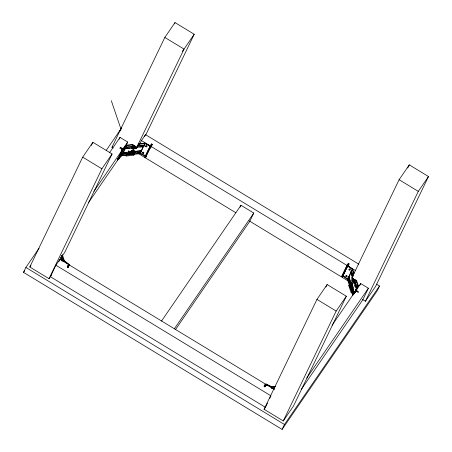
<?xml version="1.0" encoding="UTF-8"?>
<svg xmlns="http://www.w3.org/2000/svg" width="452" height="452" viewBox="0 0 452 452"><rect width="100%" height="100%" fill="white"/><g stroke="black" fill="none" stroke-linecap="round" stroke-linejoin="round"><path stroke-width="0.68" d="M346.622 267.883L348.068 264.652L347.605 264.426L342.463 275.63L347.407 279.443L352.797 295.297M68.099 267.635L69.297 264.488L64.382 260.748L62.297 254.612M347.605 264.426L347.39 265.827L352.221 269.437L353.786 274.042M61.93 255.25L63.89 261.007L68.664 264.471L68.534 265.533L69.003 265.759M343.13 275.019L343.254 274.658L342.791 274.432M121.079 155.748L121.752 154.85M121.791 154.906L121.136 155.787M124.221 149.222L124.893 148.324M124.933 148.38L124.266 149.267M355.696 279.664L357.786 285.8L355.667 290.167L356.786 291.421L357.069 291.111L356.249 290.15L358.413 285.941L356.458 280.183M120.622 155.409L121.277 154.511M121.322 154.556L120.684 155.437M123.763 148.883L124.413 147.985M124.458 148.03L123.814 148.917M137.933 146.38L137.95 146.007A3.345 1.599 -18.8 0 0 137.481 145.369M135.317 151.821L135.351 151.448A3.345 1.599 -18.8 0 0 133.018 150.527A3.345 1.599 -18.8 0 0 129.549 152.03L128.063 152.183M61.579 257.668L61.574 257.68A0.582 0.395 -41.7 0 1 61.506 257.894M144.188 145.951L144.222 145.883A2.627 1.593 26.1 0 0 144.29 145.691M356.425 288.619L353.989 281.771A1.373 0.514 83.8 0 1 353.272 281.319L353.221 281.172M376.505 284.161L379.516 285.992L377.149 290.907L282.104 429.4L23.515 272.364L25.883 267.443L39.064 248.238M51.844 274.545L49.008 278.681L29.804 267.019L82.688 157.132L92.869 142.295L112.073 153.957L64.715 252.363L62.105 256.165L60.359 259.787M91.344 145.471L92.869 142.295M113.136 148.047L111.949 147.324L164.833 37.437L175.014 22.6L194.219 34.262L145.917 134.617M119.746 131.413L121.797 127.854M49.008 278.681L101.892 168.794L112.073 153.957M67.551 267.019L68.715 264.601L59.963 259.284L55.89 265.222L50.364 276.703L265.426 407.308M58.8 261.702L59.963 259.284M174.404 23.871L175.014 22.6M119.158 139.21L120.034 137.397L127.713 142.064L125.679 146.29M63.856 261.844L64.382 260.748M119.933 148.482L120.514 147.273L123.074 148.827L127.713 142.064M121.294 149.663L121.899 148.414L123.17 148.719L126.357 145.132L132.741 144.442M117.588 158.612L117.978 158.765L122.791 148.759M120.514 147.273L120.108 147.866L122.667 149.42L117.141 160.901L88.406 202.773M123.17 148.719L117.548 160.307L118.706 158.618M117.311 158.94L118.215 159.268L123.029 149.262L126.752 145.612L133.555 144.877M118.243 159.279L118.627 159.194L123.464 149.171M67.461 266.968L68.664 264.471M67.879 266.68L68.777 264.804M117.978 158.765L121.543 155.132L126.357 145.132M67.63 267.409L69.167 264.313M68.128 267.194L69.331 264.691M118.65 159.172L121.933 155.618L122.752 153.951M123.198 152.878L125.526 148.522M125.797 147.476L126.752 145.612M125.04 155.273L126.232 155.996L126.809 154.787M128.266 151.77L128.848 150.561M133.368 146.228L133.47 146.019A1.373 0.655 -18.8 0 1 133.69 145.736M130.498 153.058L131.035 151.94M133.103 147.64L133.639 146.527M130.385 152.991A1.373 0.655 -18.8 0 0 131.233 153.16L131.549 154.081A1.373 0.655 -18.8 0 1 130.639 153.471L130.786 153.166L129.509 153.301A2.893 1.384 -18.8 0 0 131.498 154.324A2.893 1.384 -18.8 0 0 134.764 152.736L134.803 152.787M133.877 152.064A1.373 0.655 -18.8 0 0 132.967 151.448L132.803 151.465A1.373 0.655 -18.8 0 0 131.176 152.352L129.769 152.759A2.893 1.384 -18.8 0 1 133.029 151.166A2.893 1.384 -18.8 0 1 135.024 152.194L133.747 152.33L133.583 151.205L133.029 152.256A1.373 0.655 -18.8 0 1 131.396 153.143L131.713 154.064A1.373 0.655 -18.8 0 0 133.34 153.177L134.769 152.731M136.092 147.459L135.945 147.764A1.373 0.655 -18.8 0 1 134.317 148.651L134.154 148.668A1.373 0.655 -18.8 0 1 133.244 148.053L133.391 147.747L125.588 148.516M134.916 146.154A1.373 0.655 -18.8 0 0 133.781 146.94L132.374 147.346A2.893 1.384 -18.8 0 1 134.956 145.866M132.56 150.539L133.905 147.742M134.317 148.651L134.001 147.731A1.373 0.655 -18.8 0 0 135.634 146.843L135.702 146.702M133.199 152.765L133.735 151.652M135.803 147.352L136.142 146.651M131.752 144.516L136.673 147.505L184.032 49.099L194.219 34.262M126.232 155.996L133.758 155.183L134.34 153.974M138.702 144.911L139.284 143.702L136.673 147.505M139.685 144.205L141.425 140.578L145.499 134.645L358.758 264.154M144.629 136.459L145.499 134.645M130.843 154.132L140.131 153.126L140.73 151.878M141.335 150.629L144.945 143.126L150.262 145.793L151.239 145.245L151.652 145.55L150.448 148.053M121.933 155.618L140.08 153.657L140.883 151.996A0.638 0.384 26.1 0 0 141.143 152.008M123.368 152.674L131.097 151.838A1.373 0.655 -18.8 0 1 132.673 151.07L132.837 151.053A1.373 0.655 -18.8 0 1 133.775 151.55L141.499 150.719L143.403 146.589M151.652 145.55L150.38 146.312L144.894 143.657L144.103 145.301L137.318 146.03M144.182 145.968L144.013 146.312A2.627 1.593 26.1 0 1 143.905 146.482M138.239 153.477L144.657 157.375L150.262 145.793M140.08 153.657L145.465 156.279L150.284 146.278M145.776 155.765L150.635 145.753M150.375 146.335L151.539 143.917L152.307 144.386L151.725 145.595M146.668 155.691L145.889 156.302L151.239 145.245M235.893 212.785L145.425 157.844L150.945 146.363L152.307 144.386M150.561 148.007L151.143 146.798M240.068 207.169L240.978 205.276L253.781 213.05L249.832 221.248L175.557 329.48M264.109 386.692L265.013 384.816L266.126 384.036L271.771 386.709L275.743 386.285M264.522 386.997L265.917 384.093M265.126 386.488L266.03 384.612L266.403 384.573L271.72 387.24L275.206 386.867M265.183 386.59L266.386 384.093M265.397 386.387L266.273 384.579L273.855 389.183M265.804 385.822L266.403 384.573M271.24 387.81L271.771 386.709M264.07 409.286L316.954 299.399L327.135 284.562L346.339 296.224L293.455 406.111L283.268 420.948L264.07 409.286L265.663 406.964M265.719 406.704L267.46 403.077M269.787 398.246L270.951 395.828L55.89 265.222M325.915 287.099L327.135 284.562M249.165 220.842L341.446 276.884L346.966 265.403L348.328 263.426L349.097 263.895L348.221 265.703M342.463 275.5L348.328 263.426M342.65 275.906L348.068 264.652M348.046 280.895L342.209 277.353L347.735 265.872L349.097 263.895M350.034 285.466L347.899 279.183L343.124 275.72L347.825 265.38M347.407 279.443L348.209 277.777A0.638 0.373 42.7 0 1 348.068 277.545M352.221 269.437L351.43 271.087A0.638 0.373 42.7 0 0 351.198 271.042M347.899 279.183L352.713 269.177L347.938 265.719M355.492 283.517L356.656 281.099L351.741 278.11L399.099 179.704L409.28 164.867L428.485 176.529L375.601 286.415L365.414 301.252L362.442 299.444M283.268 420.948L336.158 311.061L346.339 296.224M352.323 293.303L351.131 292.58L348.82 285.788L350.063 283.364A3.345 1.249 83.8 0 0 350.402 287.161A3.345 1.249 83.8 0 0 351.842 288.585L351.842 288.585A3.345 1.249 83.8 0 1 350.402 287.161A3.345 1.249 83.8 0 1 350.063 283.364M350.859 281.556L352.605 277.935M350.147 284.737L349.904 283.28A2.893 1.079 83.8 0 0 350.08 286.963A2.893 1.079 83.8 0 0 351.515 288.02L351.125 286.867L350.978 287.173A1.373 0.514 83.8 0 1 350.227 286.783L350.176 286.63A1.373 0.514 83.8 0 1 350.147 284.737L351.17 284.63L351.639 283.653M351.424 283.545L350.56 283.89L350.164 282.737M354.255 281.686L353.583 281.76A1.373 0.514 83.8 0 1 352.831 281.364L352.786 281.217A1.373 0.514 83.8 0 1 352.758 279.325L352.905 279.02M350.611 284.687L351.142 283.573M353.215 279.274L353.515 278.647M352.786 281.217L353.803 281.11A1.373 0.514 83.8 0 1 353.775 279.212L353.809 279.144M407.755 168.042L409.28 164.867M282.104 429.4L284.472 424.479L379.516 285.992M352.475 283.969L353.826 281.167M350.684 283.624A1.373 0.514 83.8 0 1 351.436 284.014L351.486 284.167A1.373 0.514 83.8 0 1 351.515 286.059L351.78 287.483A2.893 1.079 83.8 0 0 351.599 283.805A2.893 1.079 83.8 0 0 350.164 282.754M353.583 281.76L353.73 281.455L354.125 282.613M354.249 279.5A1.373 0.514 83.8 0 1 354.119 280.647L354.385 282.071A2.893 1.079 83.8 0 0 354.481 279.573M351.436 287.122L351.972 286.009M354.04 281.709L354.577 280.596L354.119 280.647M352.334 286.365L352.537 285.946A1.373 0.514 83.8 0 0 352.509 284.054L351.486 284.167M355.04 280.743L355.142 280.534A1.373 0.514 83.8 0 0 355.261 280.059M351.131 292.58L352.294 290.161M353.17 288.348L354.91 284.72M353.882 293.834L355.69 290.082M355.916 289.653L356.221 289.031L356.069 289.337M353.831 294.02L354.142 293.365M357.786 285.8L354.261 293.122M354.876 292.371L355.781 290.495M354.775 292.721L355.651 290.907L358.21 292.461L358.617 291.868L356.057 290.314L360.702 283.551L368.38 288.218L362.854 299.699L301.23 389.488M354.893 292.732L356.057 290.314M355.345 292.026L356.249 290.15M356.611 289.692L358.413 285.941M359.826 285.365L360.702 283.551M365.414 301.252L418.298 191.365L428.485 176.529M356.865 287.709L356.973 287.393M121.899 148.414L121.718 148.781L123.029 149.262M106.152 150.482L120.927 128.95L111.311 100.689M23.515 272.364L24.713 270.618M29.804 267.019L30.979 265.307M111.949 147.324L112.729 146.182M109.695 152.46L120.034 137.397M93.931 191.292L122.667 149.42M133.758 155.183L134.555 154.019M68.715 264.601L67.359 266.578L68.128 267.047L69.484 265.07L265.505 384.11L264.143 386.087L264.912 386.556L266.273 384.579M151.539 143.917L150.183 145.894L141.425 140.578M144.657 157.375L145.335 156.386M145.425 157.844L146.781 155.867M161.511 321.073L240.978 205.276M174.314 328.847L253.781 213.05M341.446 276.884L342.802 274.906M342.209 277.353L342.893 276.364M351.741 278.11L352.854 276.483M348.82 285.788L349.622 284.624M332.101 325.22L355.651 290.907M306.755 378.013L368.38 288.218M125.944 147.273L133.702 146.42A1.373 0.655 -18.8 0 1 134.707 145.764A1.373 0.655 -18.8 0 0 133.707 146.442M182.292 51.302L184.032 49.099L164.833 37.437M61.461 257.872L61.122 258.081A3.345 1.249 83.8 0 1 60.636 258.12M350.34 282.302L350.679 282.093A3.345 1.249 83.8 0 1 352.136 283.511A3.345 1.249 83.8 0 1 352.475 287.302M145.821 155.759L146.685 155.443M266.03 384.612L265.426 385.121L265.013 384.816M145.889 156.302L145.499 156.296M354.6 282.02L355.057 281.895A3.345 1.249 83.8 0 0 355.119 279.946M351.995 287.432L352.453 287.314A3.345 1.249 83.8 0 0 352.136 283.511A3.345 1.249 83.8 0 0 350.701 282.088L350.323 280.963M143.216 146.612L135.769 147.414M143.883 145.324L140.617 145.697M141.273 150.736L138.013 151.109M140.024 152.098L139.199 152.194M142.465 146.708L141.888 146.77M271.788 388.262L274.466 387.957M141.725 146.793L139.815 146.996M139.035 152.217L137.21 152.414M130.668 146.77L132.159 146.606A3.345 1.599 -18.8 0 1 134.001 145.527M129.204 148.143L130.639 147.99M126.594 153.556L128.029 153.403M273.285 389.302L274.031 389.223M138.561 143.815L144.945 143.126M138.092 144.391L144.894 143.657M129.419 146.906L127.763 147.081M139.097 145.86L139.962 145.764M128.532 148.216L125.605 148.51M134.012 148.256A1.373 0.655 -18.8 0 1 133.08 147.708L133.086 147.725A1.373 0.655 -18.8 0 0 134.018 148.273L134.182 148.256A1.373 0.655 -18.8 0 0 135.775 147.431M127.063 152.29L125.238 152.488M136.493 151.273L137.679 151.149M122.854 153.94L130.481 153.138A1.373 0.655 -18.8 0 0 131.408 153.669L131.577 153.669A1.373 0.655 -18.8 0 0 133.17 152.849M133.165 152.832L140.651 152.025M125.922 153.629L123 153.929M121.543 155.132L130.249 154.194M145.68 155.776L140.131 153.126M352.758 279.325L353.775 279.212M352.831 281.364L353.854 281.257A1.373 0.514 83.8 0 0 354.125 281.76M351.436 284.014L352.458 283.907A1.373 0.514 83.8 0 0 351.865 283.319M351.515 286.059L352.537 285.946M350.176 286.63L351.198 286.523A1.373 0.514 83.8 0 1 351.17 284.63M350.227 286.783L351.249 286.67A1.373 0.514 83.8 0 0 351.419 287.037M350.978 287.173L351.893 287.077M271.686 388.279L274.494 387.974M273.398 389.308L274.336 389.212M127.594 147.098L127.266 147.132M124.662 152.544L124.328 152.578M127.102 147.149L126.814 147.177M354.43 283.071L354.193 283.025A0.582 0.446 0.2 0 1 354.142 282.873L354.136 282.85M131.758 148.041L131.555 147.917A3.345 1.599 -18.8 0 0 133.871 148.787A3.345 1.599 -18.8 0 0 137.34 147.279L137.408 147.375M129.153 153.454L128.967 153.358A3.345 1.599 -18.8 0 0 131.255 154.177A3.345 1.599 -18.8 0 0 134.724 152.674M62.071 255.386A2.893 1.079 83.8 0 1 61.89 256.894L61.907 256.849M61.856 256.843L61.754 256.815A3.345 1.249 83.8 0 0 61.834 255.64M399.099 179.704L418.298 191.365M150.945 146.363L346.966 265.403M347.735 265.872L355.323 270.477M82.688 157.132L101.892 168.794M316.954 299.399L336.158 311.061M25.883 267.443L284.472 424.479M356.295 288.489L355.306 285.641M353.735 294.032L352.775 291.28M356.95 287.325L355.899 284.297M352.34 276.918L351.972 275.844M349.729 282.33L349.464 281.545M61.449 259.126L61.715 259.911M352.713 269.177L354.136 273.37M353.085 275.957L351.503 271.307L352.317 273.754M356.922 287.229L354.622 280.483A1.373 0.514 83.8 0 0 354.696 279.624M352.696 274.878L353.08 275.997M350.673 272.132A0.638 0.373 42.7 0 0 350.797 272.37L352.464 277.291M352.899 278.5L353.187 279.342A1.373 0.514 83.8 0 0 353.244 281.167M349.786 279.392L348.887 276.697L351.176 283.483A1.373 0.514 83.8 0 1 351.876 283.969L351.927 284.116A1.373 0.514 83.8 0 1 352.001 285.896L354.317 292.659L353.294 289.715M352.831 288.342L353.097 289.122M349.266 280.958L348.209 277.794M351.741 288.24L352.317 289.93M348.289 278.02L350.577 284.76A1.373 0.514 83.8 0 0 350.633 286.585M353.701 293.936L351.385 287.184A1.373 0.514 83.8 0 1 350.667 286.732L350.616 286.585A1.373 0.514 83.8 0 1 350.56 284.76M350.752 287.568L353.244 294.896M135.634 146.843L135.945 147.764M133.47 146.019L133.781 146.94M134.154 148.668L133.837 147.747A1.373 0.655 -18.8 0 1 133.12 147.668M133.029 147.42L133.244 148.053M132.668 150.561L132.967 151.448M132.803 151.465L132.492 150.55A1.373 0.655 -18.8 0 0 131.266 151.002M133.029 152.256L133.34 153.177M130.939 151.657L131.176 152.352M130.425 152.832L130.639 153.471M61.506 256.256L63.308 261.516M61.24 256.284L61.63 257.437A2.893 1.079 83.8 0 1 60.777 257.442M60.862 257.403L62.037 260.911M351.769 275.24L350.893 272.607M129.69 152.578L129.554 152.075M62.709 259.725L63.235 261.29M62.02 260.804L62.127 261.115M350.82 272.381L348.825 276.517A0.638 0.373 42.7 0 0 348.594 276.46M132.295 147.166L132.159 146.634A3.345 1.599 -18.8 0 1 134.001 145.504M351.526 288.252L351.532 288.291A0.582 0.446 0.2 0 0 351.605 288.432M135.363 151.861A0.582 0.328 -73.8 0 1 135.244 152.047M131.097 151.838A1.373 0.655 -18.8 0 1 132.662 151.053M132.656 150.527A1.373 0.655 -18.8 0 1 133.589 150.815M137.493 145.391A3.345 1.599 -18.8 0 1 137.95 146.007M137.323 147.267A3.345 1.599 -18.8 0 1 133.865 148.764A3.345 1.599 -18.8 0 1 131.543 147.889M137.159 145.928A2.893 1.384 -18.8 0 1 137.634 146.776M137.374 147.312A2.893 1.384 -18.8 0 1 134.114 148.911A2.893 1.384 -18.8 0 1 132.114 147.883M137.967 146.442A0.582 0.328 -73.8 0 1 137.849 146.634M125.662 147.697A2.503 0.362 -53.3 0 0 125.571 147.877L125.373 148.284A2.503 0.362 -53.3 0 0 125.283 148.488M143.747 146.589A0.638 0.384 26.1 0 1 143.493 146.601M144.12 145.295A0.638 0.384 26.1 0 1 144.273 145.499M123.057 153.115A2.503 0.362 -53.3 0 0 122.967 153.29L122.758 153.72A2.503 0.362 -53.3 0 0 122.673 153.9M141.301 151.9A2.627 1.593 26.1 0 0 141.408 151.725L141.612 151.296A2.627 1.593 26.1 0 0 141.679 151.109M141.516 150.708A0.638 0.384 26.1 0 1 141.668 150.917M350.3 282.466A0.582 0.294 -48.4 0 1 350.39 282.325M351.402 287.184A1.373 0.514 83.8 0 1 350.684 286.732M354.012 281.771A1.373 0.514 83.8 0 1 353.294 281.313M354.447 283.167A3.345 1.249 83.8 0 1 353.023 281.856A3.345 1.249 83.8 0 1 352.639 278.155M354.125 282.607A2.893 1.079 83.8 0 1 352.752 281.726A2.893 1.079 83.8 0 1 352.43 278.183M351.051 271.138A2.503 1.475 42.7 0 0 350.955 271.29L350.741 271.731A2.503 1.475 42.7 0 0 350.673 271.929M348.447 276.551A2.503 1.475 42.7 0 0 348.351 276.703L348.142 277.132A2.503 1.475 42.7 0 0 348.063 277.342M146.024 146.171A0.599 0.362 27.2 0 0 146.973 146.324A0.599 0.362 27.2 0 0 146.341 145.623A0.599 0.362 27.2 0 0 146.024 146.171M145.815 146.589A0.599 0.362 26.1 0 0 146.776 146.736A0.599 0.362 26.1 0 0 146.137 146.047A0.599 0.362 26.1 0 0 145.815 146.589M142.883 152.691A0.599 0.362 27.2 0 0 143.838 152.849A0.599 0.362 27.2 0 0 143.205 152.149A0.599 0.362 27.2 0 0 142.883 152.691M142.679 153.115A0.599 0.362 26.1 0 0 143.634 153.262A0.599 0.362 26.1 0 0 142.996 152.573A0.599 0.362 26.1 0 0 142.679 153.115M349.334 269.409A0.599 0.356 41.6 0 0 350.215 269.799A0.599 0.356 41.6 0 0 349.769 268.974A0.599 0.356 41.6 0 0 349.334 269.409M349.017 269.754A0.599 0.356 42.7 0 0 349.888 270.155A0.599 0.356 42.7 0 0 349.452 269.319A0.599 0.356 42.7 0 0 349.017 269.754M346.198 275.935A0.599 0.356 41.6 0 0 347.074 276.325A0.599 0.356 41.6 0 0 346.627 275.494A0.599 0.356 41.6 0 0 346.198 275.935M345.882 276.279A0.599 0.356 42.7 0 0 346.752 276.68A0.599 0.356 42.7 0 0 346.311 275.844A0.599 0.356 42.7 0 0 345.882 276.279"/></g></svg>
